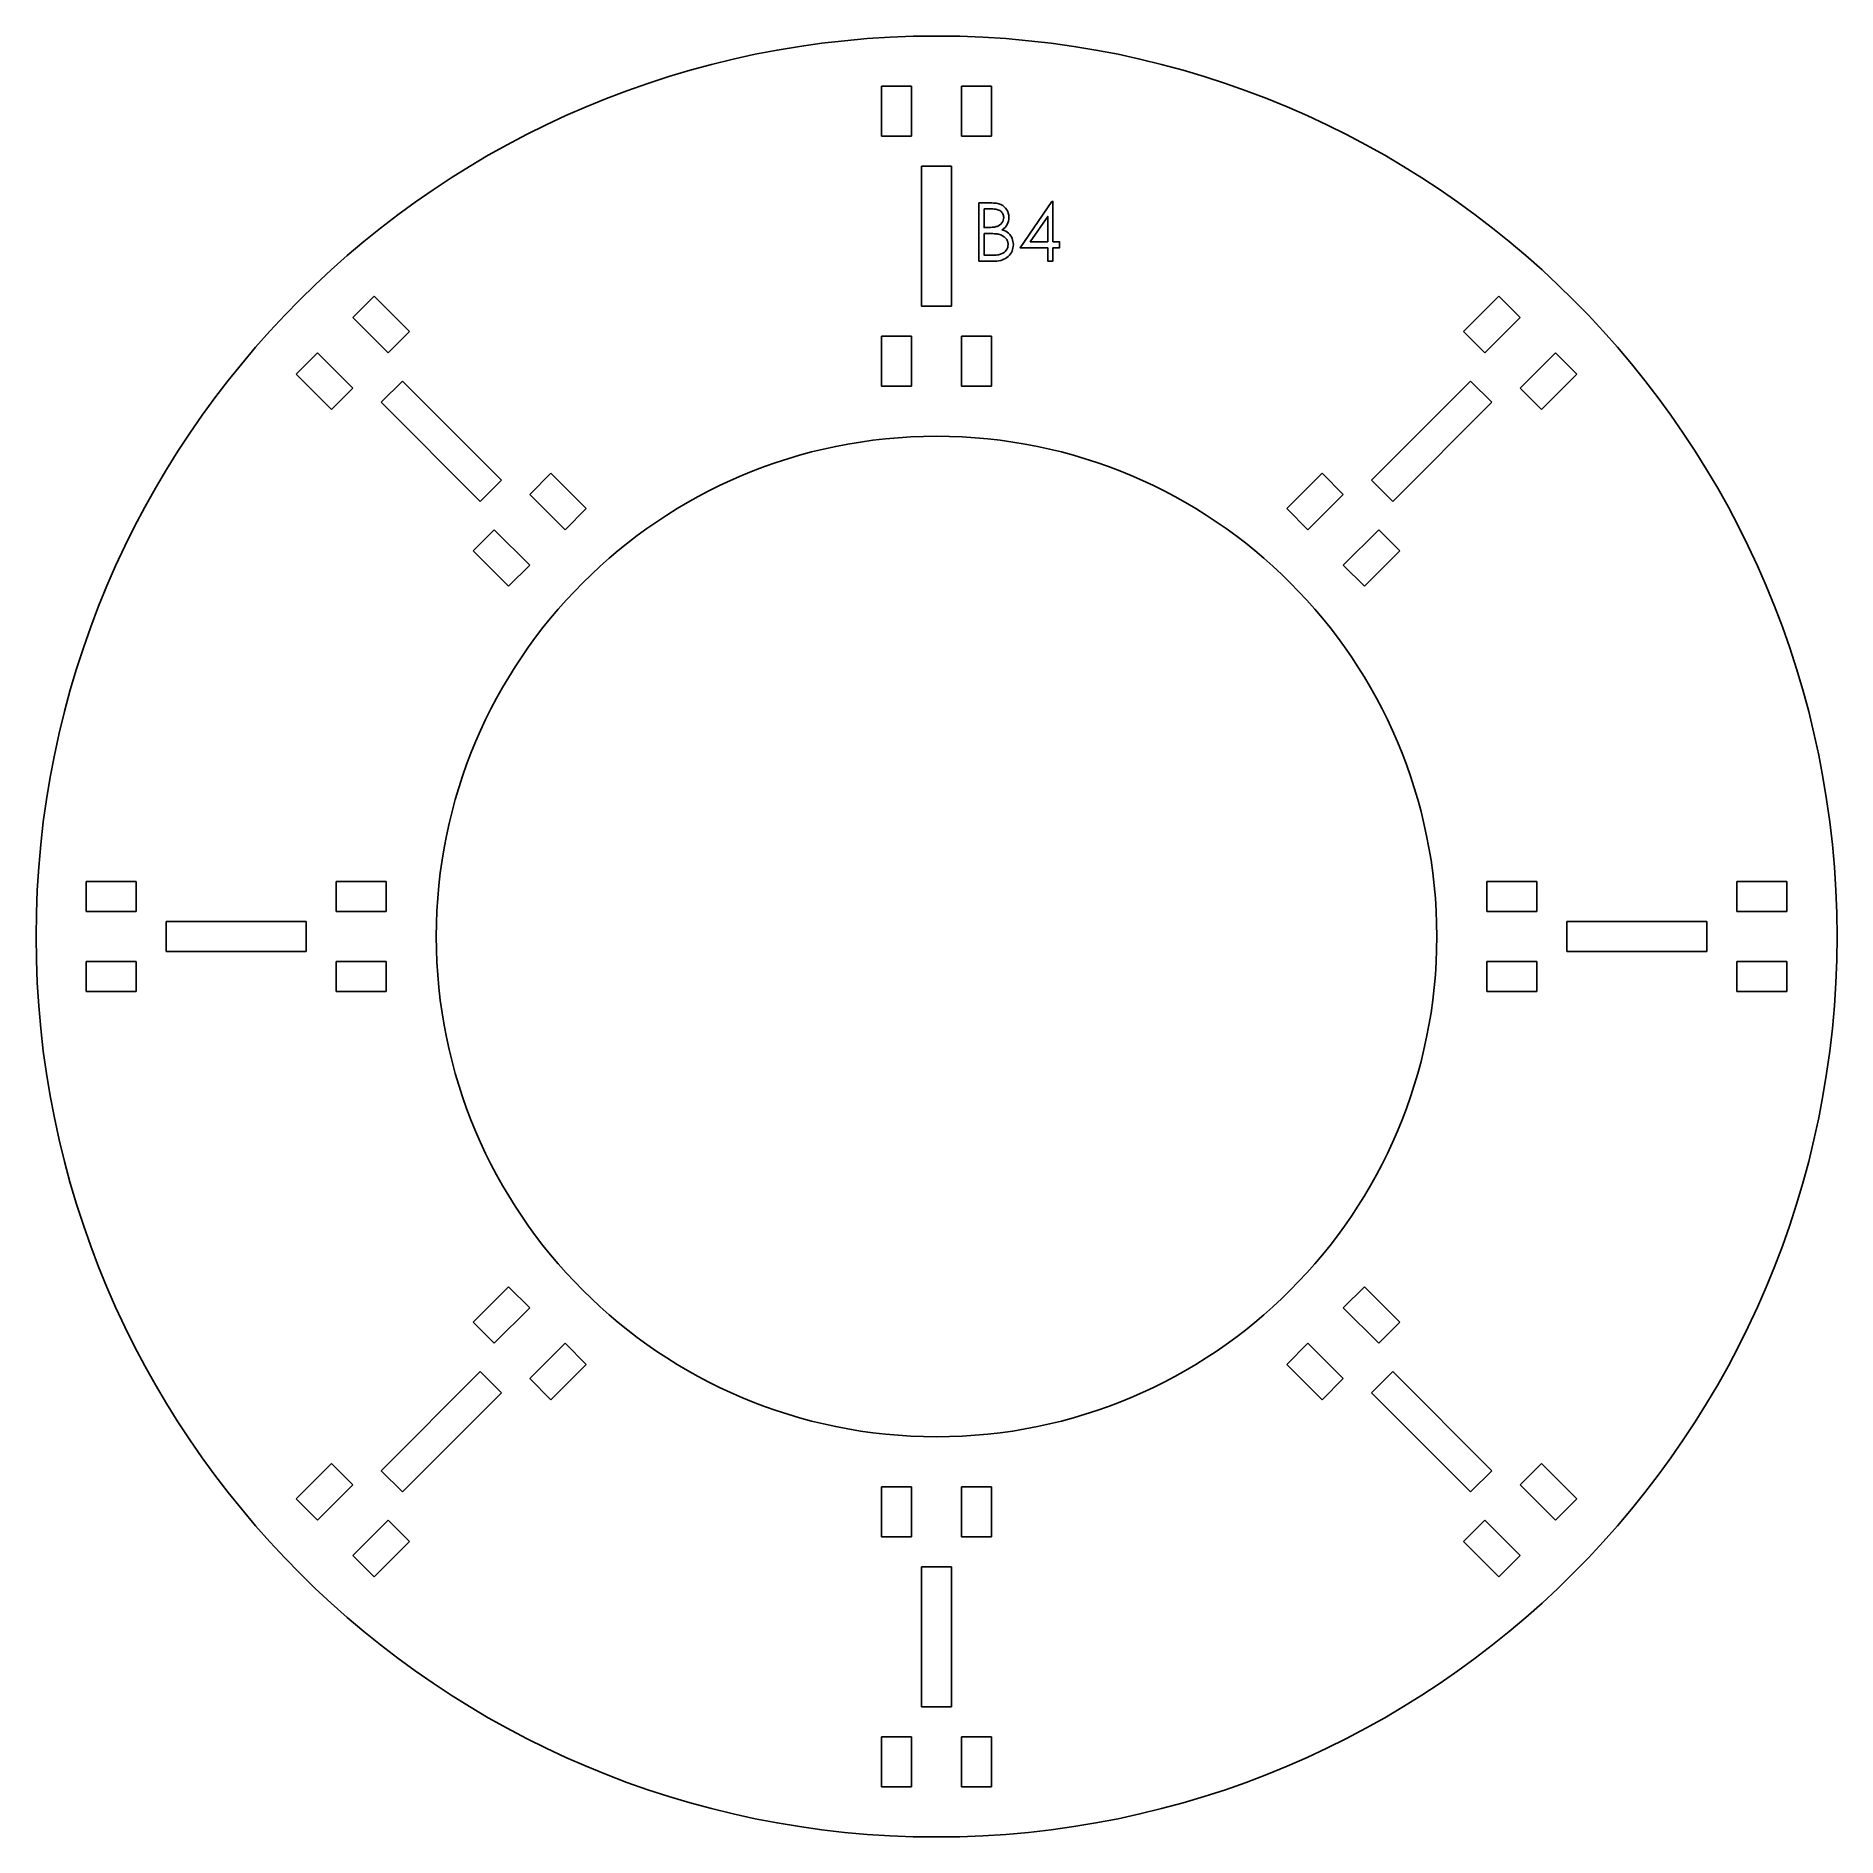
# Model space of a CAD drawing. Header units: millimetres. Extents: x 67 to 247, y 62 to 242.
import ezdxf

# ---------------------------------------------------------------- set-up
doc = ezdxf.new("R2010")
doc.units = ezdxf.units.MM

msp = doc.modelspace()

# ---------------------------------------------------------------- linework, layer by layer
at = {"color": 7, "linetype": 'Continuous', "lineweight": 25}
for p, q in [((154.62, 237.49), (151.62, 237.49)), ((151.62, 237.49), (151.62, 232.49)), ((154.62, 232.49), (154.62, 237.49)), ((162.62, 237.49), (159.62, 237.49)), ((159.62, 237.49), (159.62, 232.49)), ((162.62, 232.49), (162.62, 237.49)), ((151.62, 232.49), (154.62, 232.49)), ((159.62, 232.49), (162.62, 232.49)), ((158.62, 229.49), (155.62, 229.49)), ((155.62, 229.49), (155.62, 215.49)), ((158.62, 215.49), (158.62, 229.49)), ((100.9, 216.48), (98.78, 214.36)), ((104.44, 212.95), (100.9, 216.48)), ((213.33, 216.48), (209.8, 212.95)), ((215.45, 214.36), (213.33, 216.48)), ((98.78, 214.36), (102.32, 210.83)), ((155.62, 215.49), (158.62, 215.49)), ((211.92, 210.83), (215.45, 214.36)), ((102.32, 210.83), (104.44, 212.95)), ((154.62, 212.49), (151.62, 212.49)), ((151.62, 212.49), (151.62, 207.49)), ((154.62, 207.49), (154.62, 212.49)), ((162.62, 212.49), (159.62, 212.49)), ((159.62, 212.49), (159.62, 207.49)), ((162.62, 207.49), (162.62, 212.49)), ((209.8, 212.95), (211.92, 210.83)), ((95.24, 210.83), (93.12, 208.71)), ((98.78, 207.29), (95.24, 210.83)), ((218.99, 210.83), (215.45, 207.29)), ((221.11, 208.71), (218.99, 210.83)), ((93.12, 208.71), (96.66, 205.17)), ((96.66, 205.17), (98.78, 207.29)), ((103.73, 208), (101.61, 205.88)), ((113.63, 198.1), (103.73, 208)), ((151.62, 207.49), (154.62, 207.49)), ((159.62, 207.49), (162.62, 207.49)), ((210.5, 208), (200.6, 198.1)), ((212.62, 205.88), (210.5, 208)), ((215.45, 207.29), (217.57, 205.17)), ((217.57, 205.17), (221.11, 208.71)), ((101.61, 205.88), (111.51, 195.98)), ((202.72, 195.98), (212.62, 205.88)), ((111.51, 195.98), (113.63, 198.1)), ((118.58, 198.81), (116.46, 196.68)), ((122.11, 195.27), (118.58, 198.81)), ((195.65, 198.81), (192.12, 195.27)), ((197.77, 196.68), (195.65, 198.81)), ((200.6, 198.1), (202.72, 195.98)), ((116.46, 196.68), (119.99, 193.15)), ((194.24, 193.15), (197.77, 196.68)), ((119.99, 193.15), (122.11, 195.27)), ((192.12, 195.27), (194.24, 193.15)), ((112.92, 193.15), (110.8, 191.03)), ((116.46, 189.61), (112.92, 193.15)), ((201.31, 193.15), (197.77, 189.61)), ((203.43, 191.03), (201.31, 193.15)), ((110.8, 191.03), (114.34, 187.49)), ((199.9, 187.49), (203.43, 191.03)), ((114.34, 187.49), (116.46, 189.61)), ((197.77, 189.61), (199.9, 187.49)), ((77.12, 157.99), (72.12, 157.99)), ((72.12, 157.99), (72.12, 154.99)), ((77.12, 154.99), (77.12, 157.99)), ((102.12, 157.99), (97.12, 157.99)), ((97.12, 157.99), (97.12, 154.99)), ((102.12, 154.99), (102.12, 157.99)), ((212.12, 157.99), (212.12, 154.99)), ((217.12, 157.99), (212.12, 157.99)), ((217.12, 154.99), (217.12, 157.99)), ((237.12, 157.99), (237.12, 154.99)), ((242.12, 157.99), (237.12, 157.99)), ((242.12, 154.99), (242.12, 157.99)), ((72.12, 154.99), (77.12, 154.99)), ((97.12, 154.99), (102.12, 154.99)), ((212.12, 154.99), (217.12, 154.99)), ((237.12, 154.99), (242.12, 154.99)), ((94.12, 153.99), (80.12, 153.99)), ((80.12, 153.99), (80.12, 150.99)), ((94.12, 150.99), (94.12, 153.99)), ((220.12, 153.99), (220.12, 150.99)), ((234.12, 153.99), (220.12, 153.99)), ((234.12, 150.99), (234.12, 153.99)), ((77.12, 149.99), (72.12, 149.99)), ((72.12, 149.99), (72.12, 146.99)), ((77.12, 146.99), (77.12, 149.99)), ((80.12, 150.99), (94.12, 150.99)), ((102.12, 149.99), (97.12, 149.99)), ((97.12, 149.99), (97.12, 146.99)), ((102.12, 146.99), (102.12, 149.99)), ((212.12, 149.99), (212.12, 146.99)), ((217.12, 149.99), (212.12, 149.99)), ((217.12, 146.99), (217.12, 149.99)), ((220.12, 150.99), (234.12, 150.99)), ((237.12, 149.99), (237.12, 146.99)), ((242.12, 149.99), (237.12, 149.99)), ((242.12, 146.99), (242.12, 149.99)), ((72.12, 146.99), (77.12, 146.99)), ((97.12, 146.99), (102.12, 146.99)), ((212.12, 146.99), (217.12, 146.99)), ((237.12, 146.99), (242.12, 146.99)), ((114.34, 117.49), (110.8, 113.95)), ((116.46, 115.37), (114.34, 117.49)), ((199.9, 117.49), (197.77, 115.37)), ((203.43, 113.95), (199.9, 117.49)), ((112.92, 111.83), (116.46, 115.37)), ((197.77, 115.37), (201.31, 111.83)), ((110.8, 113.95), (112.92, 111.83)), ((201.31, 111.83), (203.43, 113.95)), ((119.99, 111.83), (116.46, 108.3)), ((122.11, 109.71), (119.99, 111.83)), ((194.24, 111.83), (192.12, 109.71)), ((197.77, 108.3), (194.24, 111.83)), ((111.51, 109), (101.61, 99.1)), ((113.63, 106.88), (111.51, 109)), ((116.46, 108.3), (118.58, 106.18)), ((118.58, 106.18), (122.11, 109.71)), ((192.12, 109.71), (195.65, 106.18)), ((195.65, 106.18), (197.77, 108.3)), ((202.72, 109), (200.6, 106.88)), ((212.62, 99.1), (202.72, 109)), ((103.73, 96.98), (113.63, 106.88)), ((200.6, 106.88), (210.5, 96.98)), ((96.66, 99.81), (93.12, 96.28)), ((98.78, 97.69), (96.66, 99.81)), ((101.61, 99.1), (103.73, 96.98)), ((210.5, 96.98), (212.62, 99.1)), ((217.57, 99.81), (215.45, 97.69)), ((221.11, 96.28), (217.57, 99.81)), ((95.24, 94.15), (98.78, 97.69)), ((154.62, 97.49), (151.62, 97.49)), ((151.62, 97.49), (151.62, 92.49)), ((154.62, 92.49), (154.62, 97.49)), ((162.62, 97.49), (159.62, 97.49)), ((159.62, 97.49), (159.62, 92.49)), ((162.62, 92.49), (162.62, 97.49)), ((215.45, 97.69), (218.99, 94.15)), ((93.12, 96.28), (95.24, 94.15)), ((218.99, 94.15), (221.11, 96.28)), ((102.32, 94.15), (98.78, 90.62)), ((104.44, 92.03), (102.32, 94.15)), ((211.92, 94.15), (209.8, 92.03)), ((215.45, 90.62), (211.92, 94.15)), ((100.9, 88.5), (104.44, 92.03)), ((151.62, 92.49), (154.62, 92.49)), ((159.62, 92.49), (162.62, 92.49)), ((209.8, 92.03), (213.33, 88.5)), ((98.78, 90.62), (100.9, 88.5)), ((213.33, 88.5), (215.45, 90.62)), ((158.62, 89.49), (155.62, 89.49)), ((155.62, 89.49), (155.62, 75.49)), ((158.62, 75.49), (158.62, 89.49)), ((155.62, 75.49), (158.62, 75.49)), ((154.62, 72.49), (151.62, 72.49)), ((151.62, 72.49), (151.62, 67.49)), ((154.62, 67.49), (154.62, 72.49)), ((162.62, 72.49), (159.62, 72.49)), ((159.62, 72.49), (159.62, 67.49)), ((162.62, 67.49), (162.62, 72.49)), ((151.62, 67.49), (154.62, 67.49)), ((159.62, 67.49), (162.62, 67.49))]:
    msp.add_line(p, q, dxfattribs=at)
at = {"color": 7, "linetype": 'Continuous', "flags": 128}
for points in [[(161.36, 225.81), (162.5, 225.81), (162.5, 225.81), (162.66, 225.81), (162.82, 225.8), (162.97, 225.79), (163.1, 225.77), (163.23, 225.75), (163.35, 225.72), (163.46, 225.68), (163.55, 225.64), (163.73, 225.55), (163.88, 225.43), (164.02, 225.29), (164.13, 225.13), (164.23, 224.96), (164.29, 224.77), (164.33, 224.57), (164.35, 224.37), (164.35, 224.37), (164.34, 224.18), (164.3, 223.99), (164.25, 223.82), (164.18, 223.65), (164.08, 223.5), (163.97, 223.36), (163.83, 223.24), (163.67, 223.13), (163.67, 223.13), (163.87, 223.05), (164.05, 222.97), (164.19, 222.87), (164.32, 222.77), (164.43, 222.66), (164.52, 222.55), (164.6, 222.41), (164.67, 222.27), (164.72, 222.13), (164.76, 221.97), (164.79, 221.81), (164.8, 221.64), (164.8, 221.64), (164.79, 221.47), (164.76, 221.31), (164.72, 221.15), (164.67, 221), (164.6, 220.86), (164.51, 220.72), (164.41, 220.59), (164.29, 220.47), (164.16, 220.36), (164.02, 220.26), (163.86, 220.18), (163.7, 220.11), (163.53, 220.06), (163.34, 220.02), (163.14, 220), (162.94, 219.99), (162.94, 219.99), (161.36, 219.99), (161.36, 219.99), (161.36, 225.81)], [(161.88, 225.21), (161.88, 223.35), (161.88, 223.35), (162.24, 223.35), (162.24, 223.35), (162.39, 223.35), (162.53, 223.36), (162.67, 223.37), (162.79, 223.38), (162.9, 223.39), (163, 223.41), (163.09, 223.44), (163.17, 223.46), (163.32, 223.53), (163.44, 223.61), (163.55, 223.7), (163.65, 223.82), (163.73, 223.94), (163.78, 224.08), (163.81, 224.21), (163.83, 224.36), (163.83, 224.36), (163.82, 224.46), (163.81, 224.55), (163.78, 224.63), (163.75, 224.72), (163.71, 224.79), (163.66, 224.86), (163.6, 224.93), (163.53, 224.99), (163.45, 225.04), (163.36, 225.09), (163.26, 225.12), (163.15, 225.16), (163.03, 225.18), (162.89, 225.2), (162.75, 225.21), (162.59, 225.21), (162.59, 225.21), (161.88, 225.21)], [(168.64, 225.96), (168.75, 225.96), (168.75, 225.96), (168.75, 221.93), (168.75, 221.93), (169.42, 221.93), (169.42, 221.93), (169.42, 221.33), (169.42, 221.33), (168.75, 221.33), (168.75, 221.33), (168.75, 219.99), (168.75, 219.99), (168.23, 219.99), (168.23, 219.99), (168.23, 221.33), (168.23, 221.33), (165.47, 221.33), (165.47, 221.33), (168.64, 225.96)], [(168.23, 221.93), (168.23, 224.46), (168.23, 224.46), (166.49, 221.93), (166.49, 221.93), (168.23, 221.93)], [(161.88, 222.75), (161.88, 220.59), (161.88, 220.59), (162.63, 220.59), (162.63, 220.59), (162.79, 220.59), (162.94, 220.59), (163.07, 220.6), (163.2, 220.62), (163.31, 220.63), (163.42, 220.66), (163.51, 220.68), (163.59, 220.71), (163.74, 220.78), (163.87, 220.86), (163.99, 220.97), (164.09, 221.09), (164.17, 221.22), (164.23, 221.35), (164.26, 221.5), (164.27, 221.64), (164.27, 221.64), (164.27, 221.74), (164.26, 221.82), (164.24, 221.91), (164.21, 222), (164.17, 222.07), (164.13, 222.15), (164.08, 222.23), (164.02, 222.3), (163.88, 222.43), (163.72, 222.53), (163.53, 222.62), (163.32, 222.68), (163.32, 222.68), (163.24, 222.7), (163.13, 222.71), (163.02, 222.73), (162.89, 222.73), (162.75, 222.74), (162.59, 222.75), (162.42, 222.75), (162.23, 222.75), (162.23, 222.75), (161.88, 222.75)]]:
    msp.add_lwpolyline(points, dxfattribs=at)
at = {"color": 7, "linetype": 'Continuous', "lineweight": 25}
for radius in [90, 50]:
    msp.add_circle((157.12, 152.49), radius, dxfattribs=at)

doc.saveas('drawing.dxf')
